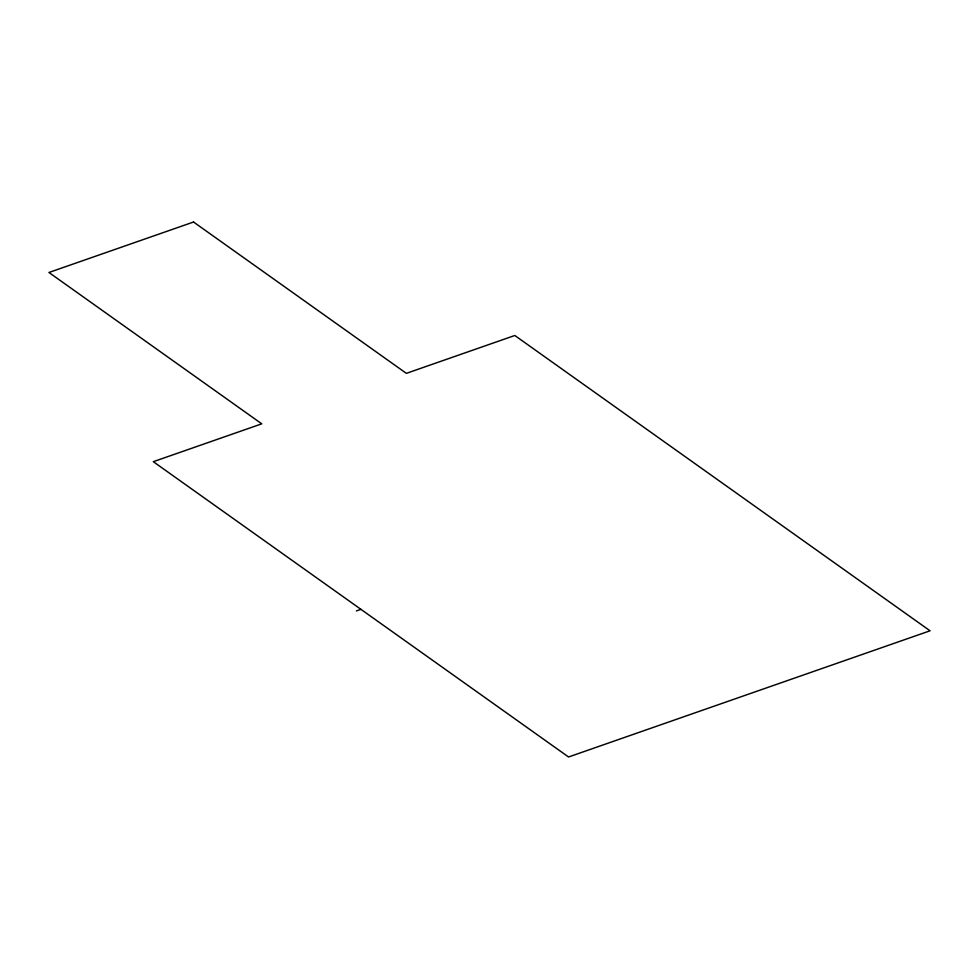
<?xml version="1.0" encoding="UTF-8"?>
<svg xmlns="http://www.w3.org/2000/svg" width="979" height="979" viewBox="0 0 979 979"><rect width="100%" height="100%" fill="white"/><g stroke="black" fill="none" stroke-linecap="round" stroke-linejoin="round"><path stroke-width="1.47" d="M356.405 610.92L360.921 609.342M193.548 222.013L48.95 272.48L261.76 423.834L153.311 461.684L568.542 756.987L930.05 630.794L514.807 335.491L406.358 373.354L193.548 222.013"/></g></svg>
